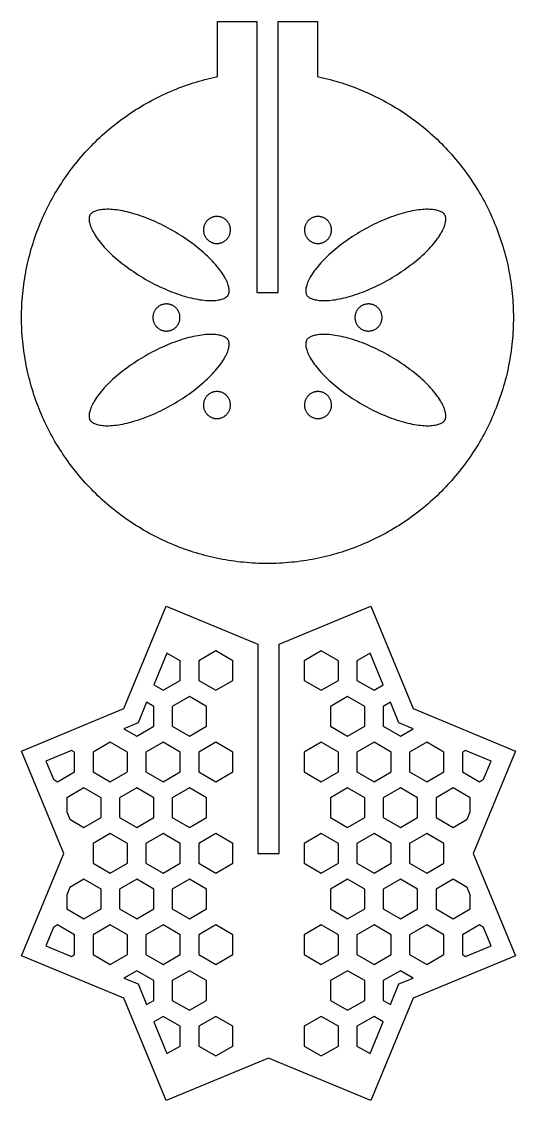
# Model space of a CAD drawing. Header units: millimetres. Extents: x 0 to 438, y -157 to 0.
# Drawn here: x 0 to 69.3, y -151.3 to 0 of the extents above; entities that cross this region are included whole.
import ezdxf

# ---------------------------------------------------------------- set-up
doc = ezdxf.new("R2010")
doc.units = ezdxf.units.MM
doc.layers.add('CUT', color=1, linetype='Continuous')

msp = doc.modelspace()

# ---------------------------------------------------------------- linework, layer by layer
at = {"layer": 'CUT'}
for points in [[(68.98, -42.77), (68.96, -43.19), (68.94, -43.62), (68.91, -44.04), (68.87, -44.46), (68.83, -44.88), (68.79, -45.3), (68.74, -45.72), (68.69, -46.14), (68.63, -46.56), (68.56, -46.98), (68.49, -47.4), (68.42, -47.81), (68.34, -48.23), (68.25, -48.65), (68.16, -49.06), (68.07, -49.47), (67.97, -49.88), (67.86, -50.29), (67.75, -50.7), (67.63, -51.11), (67.51, -51.51), (67.39, -51.92), (67.26, -52.32), (67.12, -52.72), (66.98, -53.12), (66.84, -53.52), (66.69, -53.92), (66.53, -54.31), (66.37, -54.7), (66.21, -55.09), (66.04, -55.48), (65.87, -55.87), (65.69, -56.25), (65.5, -56.63), (65.32, -57.01), (65.12, -57.39), (64.93, -57.76), (64.72, -58.14), (64.52, -58.5), (64.31, -58.87), (64.09, -59.24), (63.87, -59.6), (63.65, -59.96), (63.42, -60.31), (63.19, -60.67), (62.95, -61.02), (62.71, -61.37), (62.46, -61.71), (62.21, -62.05), (61.96, -62.39), (61.7, -62.73), (61.44, -63.06), (61.17, -63.39), (60.9, -63.71), (60.62, -64.03), (60.35, -64.35), (60.06, -64.67), (59.78, -64.98), (59.49, -65.29), (59.19, -65.59), (58.9, -65.9), (58.59, -66.19), (58.29, -66.49), (57.98, -66.78), (57.67, -67.06), (57.35, -67.35), (57.03, -67.62), (56.71, -67.9), (56.39, -68.17), (56.06, -68.44), (55.73, -68.7), (55.39, -68.96), (55.05, -69.21), (54.71, -69.46), (54.37, -69.71), (54.02, -69.95), (53.67, -70.19), (53.31, -70.42), (52.96, -70.65), (52.6, -70.87), (52.24, -71.09), (51.87, -71.31), (51.5, -71.52), (51.14, -71.72), (50.76, -71.93), (50.39, -72.12), (50.01, -72.32), (49.63, -72.5), (49.25, -72.69), (48.87, -72.87), (48.48, -73.04), (48.09, -73.21), (47.7, -73.37), (47.31, -73.53), (46.92, -73.69), (46.52, -73.84), (46.12, -73.98), (45.72, -74.12), (45.32, -74.26), (44.92, -74.39), (44.51, -74.51), (44.11, -74.63), (43.7, -74.75), (43.29, -74.86), (42.88, -74.97), (42.47, -75.07), (42.06, -75.16), (41.65, -75.25), (41.23, -75.34), (40.81, -75.42), (40.4, -75.49), (39.98, -75.56), (39.56, -75.63), (39.14, -75.69), (38.72, -75.74), (38.3, -75.79), (37.88, -75.83), (37.46, -75.87), (37.04, -75.91), (36.62, -75.94), (36.19, -75.96), (35.77, -75.98), (35.35, -75.99), (34.92, -76), (34.5, -76), (34.08, -76), (33.65, -75.99), (33.23, -75.98), (32.81, -75.96), (32.38, -75.94), (31.96, -75.91), (31.54, -75.87), (31.12, -75.83), (30.7, -75.79), (30.28, -75.74), (29.86, -75.69), (29.44, -75.63), (29.02, -75.56), (28.6, -75.49), (28.19, -75.42), (27.77, -75.34), (27.35, -75.25), (26.94, -75.16), (26.53, -75.07), (26.12, -74.97), (25.71, -74.86), (25.3, -74.75), (24.89, -74.63), (24.49, -74.51), (24.08, -74.39), (23.68, -74.26), (23.28, -74.12), (22.88, -73.98), (22.48, -73.84), (22.08, -73.69), (21.69, -73.53), (21.3, -73.37), (20.91, -73.21), (20.52, -73.04), (20.13, -72.87), (19.75, -72.69), (19.37, -72.5), (18.99, -72.32), (18.61, -72.12), (18.24, -71.93), (17.86, -71.72), (17.5, -71.52), (17.13, -71.31), (16.76, -71.09), (16.4, -70.87), (16.04, -70.65), (15.69, -70.42), (15.33, -70.19), (14.98, -69.95), (14.63, -69.71), (14.29, -69.46), (13.95, -69.21), (13.61, -68.96), (13.27, -68.7), (12.94, -68.44), (12.61, -68.17), (12.29, -67.9), (11.97, -67.62), (11.65, -67.35), (11.33, -67.06), (11.02, -66.78), (10.71, -66.49), (10.41, -66.19), (10.1, -65.9), (9.81, -65.59), (9.51, -65.29), (9.22, -64.98), (8.94, -64.67), (8.65, -64.35), (8.38, -64.03), (8.1, -63.71), (7.83, -63.39), (7.56, -63.06), (7.3, -62.73), (7.04, -62.39), (6.79, -62.05), (6.54, -61.71), (6.29, -61.37), (6.05, -61.02), (5.81, -60.67), (5.58, -60.31), (5.35, -59.96), (5.13, -59.6), (4.91, -59.24), (4.69, -58.87), (4.48, -58.5), (4.28, -58.14), (4.07, -57.76), (3.88, -57.39), (3.68, -57.01), (3.5, -56.63), (3.31, -56.25), (3.13, -55.87), (2.96, -55.48), (2.79, -55.09), (2.63, -54.7), (2.47, -54.31), (2.31, -53.92), (2.16, -53.52), (2.02, -53.12), (1.88, -52.72), (1.74, -52.32), (1.61, -51.92), (1.49, -51.51), (1.37, -51.11), (1.25, -50.7), (1.14, -50.29), (1.03, -49.88), (0.93, -49.47), (0.84, -49.06), (0.75, -48.65), (0.66, -48.23), (0.58, -47.81), (0.51, -47.4), (0.44, -46.98), (0.37, -46.56), (0.31, -46.14), (0.26, -45.72), (0.21, -45.3), (0.17, -44.88), (0.13, -44.46), (0.09, -44.04), (0.06, -43.62), (0.04, -43.19), (0.02, -42.77), (0.01, -42.35), (0, -41.92), (0, -41.5), (0, -41.08), (0.01, -40.65), (0.02, -40.23), (0.04, -39.81), (0.06, -39.38), (0.09, -38.96), (0.13, -38.54), (0.17, -38.12), (0.21, -37.7), (0.26, -37.28), (0.31, -36.86), (0.37, -36.44), (0.44, -36.02), (0.51, -35.6), (0.58, -35.19), (0.66, -34.77), (0.75, -34.35), (0.84, -33.94), (0.93, -33.53), (1.03, -33.12), (1.14, -32.71), (1.25, -32.3), (1.37, -31.89), (1.49, -31.49), (1.61, -31.08), (1.74, -30.68), (1.88, -30.28), (2.02, -29.88), (2.16, -29.48), (2.31, -29.08), (2.47, -28.69), (2.63, -28.3), (2.79, -27.91), (2.96, -27.52), (3.13, -27.13), (3.31, -26.75), (3.5, -26.37), (3.68, -25.99), (3.88, -25.61), (4.07, -25.24), (4.28, -24.86), (4.48, -24.5), (4.69, -24.13), (4.91, -23.76), (5.13, -23.4), (5.35, -23.04), (5.58, -22.69), (5.81, -22.33), (6.05, -21.98), (6.29, -21.63), (6.54, -21.29), (6.79, -20.95), (7.04, -20.61), (7.3, -20.27), (7.56, -19.94), (7.83, -19.61), (8.1, -19.29), (8.38, -18.97), (8.65, -18.65), (8.94, -18.33), (9.22, -18.02), (9.51, -17.71), (9.81, -17.41), (10.1, -17.1), (10.41, -16.81), (10.71, -16.51), (11.02, -16.22), (11.33, -15.94), (11.65, -15.65), (11.97, -15.38), (12.29, -15.1), (12.61, -14.83), (12.94, -14.56), (13.27, -14.3), (13.61, -14.04), (13.95, -13.79), (14.29, -13.54), (14.63, -13.29), (14.98, -13.05), (15.33, -12.81), (15.69, -12.58), (16.04, -12.35), (16.4, -12.13), (16.76, -11.91), (17.13, -11.69), (17.5, -11.48), (17.86, -11.28), (18.24, -11.07), (18.61, -10.88), (18.99, -10.68), (19.37, -10.5), (19.75, -10.31), (20.13, -10.13), (20.52, -9.96), (20.91, -9.79), (21.3, -9.63), (21.69, -9.47), (22.08, -9.31), (22.48, -9.16), (22.88, -9.02), (23.28, -8.88), (23.68, -8.74), (24.08, -8.61), (24.49, -8.49), (24.89, -8.37), (25.3, -8.25), (25.71, -8.14), (26.12, -8.03), (26.53, -7.93), (26.94, -7.84), (27.35, -7.75), (27.5, -7.72), (27.5, 0), (33, 0), (33, -38), (36, -38), (36, 0), (41.5, 0), (41.5, -7.72), (41.65, -7.75), (42.06, -7.84), (42.47, -7.93), (42.88, -8.03), (43.29, -8.14), (43.7, -8.25), (44.11, -8.37), (44.51, -8.49), (44.92, -8.61), (45.32, -8.74), (45.72, -8.88), (46.12, -9.02), (46.52, -9.16), (46.92, -9.31), (47.31, -9.47), (47.7, -9.63), (48.09, -9.79), (48.48, -9.96), (48.87, -10.13), (49.25, -10.31), (49.63, -10.5), (50.01, -10.68), (50.39, -10.88), (50.76, -11.07), (51.14, -11.28), (51.5, -11.48), (51.87, -11.69), (52.24, -11.91), (52.6, -12.13), (52.96, -12.35), (53.31, -12.58), (53.67, -12.81), (54.02, -13.05), (54.37, -13.29), (54.71, -13.54), (55.05, -13.79), (55.39, -14.04), (55.73, -14.3), (56.06, -14.56), (56.39, -14.83), (56.71, -15.1), (57.03, -15.38), (57.35, -15.65), (57.67, -15.94), (57.98, -16.22), (58.29, -16.51), (58.59, -16.81), (58.9, -17.1), (59.19, -17.41), (59.49, -17.71), (59.78, -18.02), (60.06, -18.33), (60.35, -18.65), (60.62, -18.97), (60.9, -19.29), (61.17, -19.61), (61.44, -19.94), (61.7, -20.27), (61.96, -20.61), (62.21, -20.95), (62.46, -21.29), (62.71, -21.63), (62.95, -21.98), (63.19, -22.33), (63.42, -22.69), (63.65, -23.04), (63.87, -23.4), (64.09, -23.76), (64.31, -24.13), (64.52, -24.5), (64.72, -24.86), (64.93, -25.24), (65.12, -25.61), (65.32, -25.99), (65.5, -26.37), (65.69, -26.75), (65.87, -27.13), (66.04, -27.52), (66.21, -27.91), (66.37, -28.3), (66.53, -28.69), (66.69, -29.08), (66.84, -29.48), (66.98, -29.88), (67.12, -30.28), (67.26, -30.68), (67.39, -31.08), (67.51, -31.49), (67.63, -31.89), (67.75, -32.3), (67.86, -32.71), (67.97, -33.12), (68.07, -33.53), (68.16, -33.94), (68.25, -34.35), (68.34, -34.77), (68.42, -35.19), (68.49, -35.6), (68.56, -36.02), (68.63, -36.44), (68.69, -36.86), (68.74, -37.28), (68.79, -37.7), (68.83, -38.12), (68.87, -38.54), (68.91, -38.96), (68.94, -39.38), (68.96, -39.81), (68.98, -40.23), (68.99, -40.65), (69, -41.08), (69, -41.5), (69, -41.92), (68.99, -42.35), (68.98, -42.77)], [(22.25, -29.95), (21.92, -29.75), (21.59, -29.55), (21.25, -29.35), (20.91, -29.15), (20.57, -28.97), (20.22, -28.78), (19.88, -28.6), (19.53, -28.43), (19.18, -28.26), (18.84, -28.1), (18.49, -27.95), (18.14, -27.8), (17.8, -27.66), (17.45, -27.52), (17.11, -27.39), (16.77, -27.27), (16.43, -27.16), (16.1, -27.05), (15.77, -26.95), (15.45, -26.85), (15.12, -26.77), (14.81, -26.69), (14.5, -26.62), (14.19, -26.55), (13.89, -26.5), (13.6, -26.45), (13.32, -26.41), (13.04, -26.38), (12.77, -26.35), (12.51, -26.34), (12.26, -26.32), (12.02, -26.32), (11.79, -26.33), (11.57, -26.34), (11.36, -26.35), (11.16, -26.38), (10.97, -26.41), (10.8, -26.44), (10.63, -26.48), (10.49, -26.53), (10.35, -26.57), (10.22, -26.63), (10.11, -26.68), (10.01, -26.73), (9.93, -26.79), (9.85, -26.84), (9.79, -26.9), (9.73, -26.96), (9.68, -27.01), (9.64, -27.07), (9.6, -27.13), (9.57, -27.19), (9.54, -27.25), (9.52, -27.32), (9.5, -27.4), (9.48, -27.48), (9.47, -27.58), (9.47, -27.68), (9.47, -27.79), (9.48, -27.91), (9.5, -28.05), (9.53, -28.19), (9.56, -28.34), (9.61, -28.5), (9.67, -28.67), (9.73, -28.85), (9.81, -29.03), (9.9, -29.22), (10, -29.42), (10.12, -29.62), (10.24, -29.83), (10.37, -30.04), (10.52, -30.26), (10.67, -30.48), (10.84, -30.7), (11.02, -30.93), (11.21, -31.16), (11.4, -31.39), (11.61, -31.62), (11.83, -31.85), (12.05, -32.09), (12.29, -32.32), (12.53, -32.56), (12.78, -32.79), (13.04, -33.03), (13.31, -33.26), (13.59, -33.49), (13.87, -33.73), (14.16, -33.96), (14.46, -34.18), (14.76, -34.41), (15.07, -34.63), (15.38, -34.85), (15.7, -35.07), (16.02, -35.29), (16.35, -35.5), (16.68, -35.7), (17.01, -35.9), (17.35, -36.1), (17.69, -36.3), (18.03, -36.48), (18.38, -36.67), (18.72, -36.85), (19.07, -37.02), (19.42, -37.19), (19.77, -37.35), (20.11, -37.5), (20.46, -37.65), (20.81, -37.79), (21.15, -37.93), (21.49, -38.06), (21.83, -38.18), (22.17, -38.29), (22.5, -38.4), (22.83, -38.5), (23.16, -38.6), (23.48, -38.68), (23.79, -38.76), (24.11, -38.83), (24.41, -38.9), (24.71, -38.95), (25, -39), (25.28, -39.04), (25.56, -39.07), (25.83, -39.1), (26.09, -39.11), (26.34, -39.13), (26.58, -39.13), (26.81, -39.12), (27.04, -39.11), (27.25, -39.1), (27.44, -39.07), (27.63, -39.04), (27.81, -39.01), (27.97, -38.97), (28.12, -38.92), (28.25, -38.88), (28.38, -38.82), (28.49, -38.77), (28.59, -38.72), (28.68, -38.66), (28.75, -38.61), (28.82, -38.55), (28.87, -38.49), (28.92, -38.44), (28.96, -38.38), (29, -38.32), (29.03, -38.26), (29.06, -38.2), (29.08, -38.13), (29.1, -38.05), (29.12, -37.97), (29.13, -37.87), (29.13, -37.77), (29.13, -37.66), (29.12, -37.54), (29.1, -37.4), (29.08, -37.26), (29.04, -37.11), (28.99, -36.95), (28.94, -36.78), (28.87, -36.6), (28.79, -36.42), (28.7, -36.23), (28.6, -36.03), (28.49, -35.83), (28.36, -35.62), (28.23, -35.41), (28.08, -35.19), (27.93, -34.97), (27.76, -34.75), (27.58, -34.52), (27.4, -34.29), (27.2, -34.06), (26.99, -33.83), (26.78, -33.6), (26.55, -33.36), (26.31, -33.13), (26.07, -32.89), (25.82, -32.66), (25.56, -32.42), (25.29, -32.19), (25.01, -31.96), (24.73, -31.72), (24.44, -31.49), (24.15, -31.27), (23.84, -31.04), (23.54, -30.82), (23.22, -30.6), (22.9, -30.38), (22.58, -30.16), (22.25, -29.95)], [(50.62, -36.67), (50.97, -36.48), (51.31, -36.3), (51.65, -36.1), (51.99, -35.9), (52.32, -35.7), (52.65, -35.5), (52.98, -35.29), (53.3, -35.07), (53.62, -34.85), (53.93, -34.63), (54.24, -34.41), (54.54, -34.18), (54.84, -33.96), (55.13, -33.73), (55.41, -33.49), (55.69, -33.26), (55.96, -33.03), (56.22, -32.79), (56.47, -32.56), (56.71, -32.32), (56.95, -32.09), (57.17, -31.85), (57.39, -31.62), (57.6, -31.39), (57.79, -31.16), (57.98, -30.93), (58.16, -30.7), (58.33, -30.48), (58.48, -30.26), (58.63, -30.04), (58.76, -29.83), (58.88, -29.62), (59, -29.42), (59.1, -29.22), (59.19, -29.03), (59.27, -28.85), (59.33, -28.67), (59.39, -28.5), (59.44, -28.34), (59.47, -28.19), (59.5, -28.05), (59.52, -27.91), (59.53, -27.79), (59.53, -27.68), (59.53, -27.58), (59.52, -27.48), (59.5, -27.4), (59.48, -27.32), (59.46, -27.25), (59.43, -27.19), (59.4, -27.13), (59.36, -27.07), (59.32, -27.01), (59.27, -26.96), (59.21, -26.9), (59.15, -26.84), (59.07, -26.79), (58.99, -26.73), (58.89, -26.68), (58.78, -26.63), (58.65, -26.57), (58.51, -26.53), (58.37, -26.48), (58.2, -26.44), (58.03, -26.41), (57.84, -26.38), (57.64, -26.35), (57.43, -26.34), (57.21, -26.33), (56.98, -26.32), (56.74, -26.32), (56.49, -26.34), (56.23, -26.35), (55.96, -26.38), (55.68, -26.41), (55.4, -26.45), (55.11, -26.5), (54.81, -26.55), (54.5, -26.62), (54.19, -26.69), (53.88, -26.77), (53.55, -26.85), (53.23, -26.95), (52.9, -27.05), (52.57, -27.16), (52.23, -27.27), (51.89, -27.39), (51.55, -27.52), (51.2, -27.66), (50.86, -27.8), (50.51, -27.95), (50.16, -28.1), (49.82, -28.26), (49.47, -28.43), (49.12, -28.6), (48.78, -28.78), (48.43, -28.97), (48.09, -29.15), (47.75, -29.35), (47.41, -29.55), (47.08, -29.75), (46.75, -29.95), (46.42, -30.16), (46.1, -30.38), (45.78, -30.6), (45.46, -30.82), (45.16, -31.04), (44.85, -31.27), (44.56, -31.49), (44.27, -31.72), (43.99, -31.96), (43.71, -32.19), (43.44, -32.42), (43.18, -32.66), (42.93, -32.89), (42.69, -33.13), (42.45, -33.36), (42.22, -33.6), (42.01, -33.83), (41.8, -34.06), (41.6, -34.29), (41.42, -34.52), (41.24, -34.75), (41.07, -34.97), (40.92, -35.19), (40.77, -35.41), (40.64, -35.62), (40.51, -35.83), (40.4, -36.03), (40.3, -36.23), (40.21, -36.42), (40.13, -36.6), (40.06, -36.78), (40.01, -36.95), (39.96, -37.11), (39.92, -37.26), (39.9, -37.4), (39.88, -37.54), (39.87, -37.66), (39.87, -37.77), (39.87, -37.87), (39.88, -37.97), (39.9, -38.05), (39.92, -38.13), (39.94, -38.2), (39.97, -38.26), (40, -38.32), (40.04, -38.38), (40.08, -38.44), (40.13, -38.49), (40.18, -38.55), (40.25, -38.61), (40.32, -38.66), (40.41, -38.72), (40.51, -38.77), (40.62, -38.82), (40.75, -38.88), (40.88, -38.92), (41.03, -38.97), (41.19, -39.01), (41.37, -39.04), (41.56, -39.07), (41.75, -39.1), (41.96, -39.11), (42.19, -39.12), (42.42, -39.13), (42.66, -39.13), (42.91, -39.11), (43.17, -39.1), (43.44, -39.07), (43.72, -39.04), (44, -39), (44.29, -38.95), (44.59, -38.9), (44.89, -38.83), (45.21, -38.76), (45.52, -38.68), (45.84, -38.6), (46.17, -38.5), (46.5, -38.4), (46.83, -38.29), (47.17, -38.18), (47.51, -38.06), (47.85, -37.93), (48.19, -37.79), (48.54, -37.65), (48.89, -37.5), (49.23, -37.35), (49.58, -37.19), (49.93, -37.02), (50.28, -36.85), (50.62, -36.67)], [(29.28, -29.59), (29.29, -29.5), (29.3, -29.41), (29.31, -29.32), (29.31, -29.22), (29.31, -29.13), (29.3, -29.04), (29.29, -28.95), (29.28, -28.85), (29.26, -28.76), (29.23, -28.67), (29.2, -28.58), (29.17, -28.5), (29.13, -28.41), (29.09, -28.33), (29.04, -28.25), (28.99, -28.17), (28.94, -28.09), (28.88, -28.02), (28.82, -27.95), (28.76, -27.88), (28.69, -27.82), (28.62, -27.76), (28.54, -27.7), (28.47, -27.64), (28.39, -27.59), (28.31, -27.55), (28.22, -27.51), (28.14, -27.47), (28.05, -27.44), (27.96, -27.41), (27.87, -27.38), (27.78, -27.36), (27.69, -27.35), (27.6, -27.33), (27.51, -27.33), (27.41, -27.32), (27.32, -27.33), (27.23, -27.33), (27.13, -27.35), (27.04, -27.36), (26.95, -27.38), (26.86, -27.41), (26.77, -27.44), (26.69, -27.47), (26.6, -27.51), (26.52, -27.55), (26.44, -27.59), (26.36, -27.64), (26.28, -27.7), (26.21, -27.76), (26.14, -27.82), (26.07, -27.88), (26, -27.95), (25.94, -28.02), (25.89, -28.09), (25.83, -28.17), (25.78, -28.25), (25.74, -28.33), (25.7, -28.41), (25.66, -28.5), (25.62, -28.58), (25.59, -28.67), (25.57, -28.76), (25.55, -28.85), (25.53, -28.95), (25.52, -29.04), (25.52, -29.13), (25.51, -29.22), (25.52, -29.32), (25.52, -29.41), (25.53, -29.5), (25.55, -29.59), (25.57, -29.69), (25.59, -29.78), (25.62, -29.86), (25.66, -29.95), (25.7, -30.04), (25.74, -30.12), (25.78, -30.2), (25.83, -30.28), (25.89, -30.36), (25.94, -30.43), (26, -30.5), (26.07, -30.57), (26.14, -30.63), (26.21, -30.69), (26.28, -30.75), (26.36, -30.8), (26.44, -30.85), (26.52, -30.9), (26.6, -30.94), (26.69, -30.98), (26.77, -31.01), (26.86, -31.04), (26.95, -31.07), (27.04, -31.09), (27.13, -31.1), (27.23, -31.11), (27.32, -31.12), (27.41, -31.12), (27.51, -31.12), (27.6, -31.11), (27.69, -31.1), (27.78, -31.09), (27.87, -31.07), (27.96, -31.04), (28.05, -31.01), (28.14, -30.98), (28.22, -30.94), (28.31, -30.9), (28.39, -30.85), (28.47, -30.8), (28.54, -30.75), (28.62, -30.69), (28.69, -30.63), (28.76, -30.57), (28.82, -30.5), (28.88, -30.43), (28.94, -30.36), (28.99, -30.28), (29.04, -30.2), (29.09, -30.12), (29.13, -30.04), (29.17, -29.95), (29.2, -29.86), (29.23, -29.78), (29.26, -29.69), (29.28, -29.59)], [(43.45, -29.59), (43.47, -29.5), (43.48, -29.41), (43.48, -29.32), (43.49, -29.22), (43.48, -29.13), (43.48, -29.04), (43.47, -28.95), (43.45, -28.85), (43.43, -28.76), (43.41, -28.67), (43.38, -28.58), (43.34, -28.5), (43.3, -28.41), (43.26, -28.33), (43.22, -28.25), (43.17, -28.17), (43.11, -28.09), (43.06, -28.02), (43, -27.95), (42.93, -27.88), (42.86, -27.82), (42.79, -27.76), (42.72, -27.7), (42.64, -27.64), (42.56, -27.59), (42.48, -27.55), (42.4, -27.51), (42.31, -27.47), (42.23, -27.44), (42.14, -27.41), (42.05, -27.38), (41.96, -27.36), (41.87, -27.35), (41.77, -27.33), (41.68, -27.33), (41.59, -27.32), (41.49, -27.33), (41.4, -27.33), (41.31, -27.35), (41.22, -27.36), (41.13, -27.38), (41.04, -27.41), (40.95, -27.44), (40.86, -27.47), (40.78, -27.51), (40.69, -27.55), (40.61, -27.59), (40.53, -27.64), (40.46, -27.7), (40.38, -27.76), (40.31, -27.82), (40.24, -27.88), (40.18, -27.95), (40.12, -28.02), (40.06, -28.09), (40.01, -28.17), (39.96, -28.25), (39.91, -28.33), (39.87, -28.41), (39.83, -28.5), (39.8, -28.58), (39.77, -28.67), (39.74, -28.76), (39.72, -28.85), (39.71, -28.95), (39.7, -29.04), (39.69, -29.13), (39.69, -29.22), (39.69, -29.32), (39.7, -29.41), (39.71, -29.5), (39.72, -29.59), (39.74, -29.69), (39.77, -29.78), (39.8, -29.86), (39.83, -29.95), (39.87, -30.04), (39.91, -30.12), (39.96, -30.2), (40.01, -30.28), (40.06, -30.36), (40.12, -30.43), (40.18, -30.5), (40.24, -30.57), (40.31, -30.63), (40.38, -30.69), (40.46, -30.75), (40.53, -30.8), (40.61, -30.85), (40.69, -30.9), (40.78, -30.94), (40.86, -30.98), (40.95, -31.01), (41.04, -31.04), (41.13, -31.07), (41.22, -31.09), (41.31, -31.1), (41.4, -31.11), (41.49, -31.12), (41.59, -31.12), (41.68, -31.12), (41.77, -31.11), (41.87, -31.1), (41.96, -31.09), (42.05, -31.07), (42.14, -31.04), (42.23, -31.01), (42.31, -30.98), (42.4, -30.94), (42.48, -30.9), (42.56, -30.85), (42.64, -30.8), (42.72, -30.75), (42.79, -30.69), (42.86, -30.63), (42.93, -30.57), (43, -30.5), (43.06, -30.43), (43.11, -30.36), (43.17, -30.28), (43.22, -30.2), (43.26, -30.12), (43.3, -30.04), (43.34, -29.95), (43.38, -29.86), (43.41, -29.78), (43.43, -29.69), (43.45, -29.59)], [(22.2, -41.78), (22.22, -41.69), (22.22, -41.59), (22.22, -41.5), (22.22, -41.41), (22.22, -41.31), (22.2, -41.22), (22.19, -41.13), (22.17, -41.04), (22.14, -40.95), (22.11, -40.86), (22.08, -40.77), (22.04, -40.69), (22, -40.6), (21.95, -40.52), (21.9, -40.44), (21.85, -40.37), (21.79, -40.29), (21.73, -40.22), (21.67, -40.16), (21.6, -40.09), (21.53, -40.03), (21.46, -39.97), (21.38, -39.92), (21.3, -39.87), (21.22, -39.82), (21.14, -39.78), (21.05, -39.74), (20.96, -39.71), (20.88, -39.68), (20.79, -39.66), (20.7, -39.64), (20.6, -39.62), (20.51, -39.61), (20.42, -39.6), (20.33, -39.6), (20.23, -39.6), (20.14, -39.61), (20.05, -39.62), (19.95, -39.64), (19.86, -39.66), (19.77, -39.68), (19.69, -39.71), (19.6, -39.74), (19.51, -39.78), (19.43, -39.82), (19.35, -39.87), (19.27, -39.92), (19.19, -39.97), (19.12, -40.03), (19.05, -40.09), (18.98, -40.16), (18.92, -40.22), (18.86, -40.29), (18.8, -40.37), (18.75, -40.44), (18.7, -40.52), (18.65, -40.6), (18.61, -40.69), (18.57, -40.77), (18.54, -40.86), (18.51, -40.95), (18.48, -41.04), (18.46, -41.13), (18.45, -41.22), (18.43, -41.31), (18.43, -41.41), (18.43, -41.5), (18.43, -41.59), (18.43, -41.69), (18.45, -41.78), (18.46, -41.87), (18.48, -41.96), (18.51, -42.05), (18.54, -42.14), (18.57, -42.23), (18.61, -42.31), (18.65, -42.4), (18.7, -42.48), (18.75, -42.56), (18.8, -42.63), (18.86, -42.71), (18.92, -42.78), (18.98, -42.84), (19.05, -42.91), (19.12, -42.97), (19.19, -43.03), (19.27, -43.08), (19.35, -43.13), (19.43, -43.18), (19.51, -43.22), (19.6, -43.26), (19.69, -43.29), (19.77, -43.32), (19.86, -43.34), (19.95, -43.36), (20.05, -43.38), (20.14, -43.39), (20.23, -43.4), (20.33, -43.4), (20.42, -43.4), (20.51, -43.39), (20.6, -43.38), (20.7, -43.36), (20.79, -43.34), (20.88, -43.32), (20.96, -43.29), (21.05, -43.26), (21.14, -43.22), (21.22, -43.18), (21.3, -43.13), (21.38, -43.08), (21.46, -43.03), (21.53, -42.97), (21.6, -42.91), (21.67, -42.84), (21.73, -42.78), (21.79, -42.71), (21.85, -42.63), (21.9, -42.56), (21.95, -42.48), (22, -42.4), (22.04, -42.31), (22.08, -42.23), (22.11, -42.14), (22.14, -42.05), (22.17, -41.96), (22.19, -41.87), (22.2, -41.78)], [(50.54, -41.87), (50.55, -41.78), (50.57, -41.69), (50.57, -41.59), (50.57, -41.5), (50.57, -41.41), (50.57, -41.31), (50.55, -41.22), (50.54, -41.13), (50.52, -41.04), (50.49, -40.95), (50.46, -40.86), (50.43, -40.77), (50.39, -40.69), (50.35, -40.6), (50.3, -40.52), (50.25, -40.44), (50.2, -40.37), (50.14, -40.29), (50.08, -40.22), (50.02, -40.16), (49.95, -40.09), (49.88, -40.03), (49.81, -39.97), (49.73, -39.92), (49.65, -39.87), (49.57, -39.82), (49.49, -39.78), (49.4, -39.74), (49.31, -39.71), (49.23, -39.68), (49.14, -39.66), (49.05, -39.64), (48.95, -39.62), (48.86, -39.61), (48.77, -39.6), (48.67, -39.6), (48.58, -39.6), (48.49, -39.61), (48.4, -39.62), (48.3, -39.64), (48.21, -39.66), (48.12, -39.68), (48.04, -39.71), (47.95, -39.74), (47.86, -39.78), (47.78, -39.82), (47.7, -39.87), (47.62, -39.92), (47.54, -39.97), (47.47, -40.03), (47.4, -40.09), (47.33, -40.16), (47.27, -40.22), (47.21, -40.29), (47.15, -40.37), (47.1, -40.44), (47.05, -40.52), (47, -40.6), (46.96, -40.69), (46.92, -40.77), (46.89, -40.86), (46.86, -40.95), (46.83, -41.04), (46.81, -41.13), (46.8, -41.22), (46.78, -41.31), (46.78, -41.41), (46.78, -41.5), (46.78, -41.59), (46.78, -41.69), (46.8, -41.78), (46.81, -41.87), (46.83, -41.96), (46.86, -42.05), (46.89, -42.14), (46.92, -42.23), (46.96, -42.31), (47, -42.4), (47.05, -42.48), (47.1, -42.56), (47.15, -42.63), (47.21, -42.71), (47.27, -42.78), (47.33, -42.84), (47.4, -42.91), (47.47, -42.97), (47.54, -43.03), (47.62, -43.08), (47.7, -43.13), (47.78, -43.18), (47.86, -43.22), (47.95, -43.26), (48.04, -43.29), (48.12, -43.32), (48.21, -43.34), (48.3, -43.36), (48.4, -43.38), (48.49, -43.39), (48.58, -43.4), (48.67, -43.4), (48.77, -43.4), (48.86, -43.39), (48.95, -43.38), (49.05, -43.36), (49.14, -43.34), (49.23, -43.32), (49.31, -43.29), (49.4, -43.26), (49.49, -43.22), (49.57, -43.18), (49.65, -43.13), (49.73, -43.08), (49.81, -43.03), (49.88, -42.97), (49.95, -42.91), (50.02, -42.84), (50.08, -42.78), (50.14, -42.71), (50.2, -42.63), (50.25, -42.56), (50.3, -42.48), (50.35, -42.4), (50.39, -42.31), (50.43, -42.23), (50.46, -42.14), (50.49, -42.05), (50.52, -41.96), (50.54, -41.87)], [(18.72, -46.15), (18.38, -46.33), (18.03, -46.52), (17.69, -46.7), (17.35, -46.9), (17.01, -47.1), (16.68, -47.3), (16.35, -47.5), (16.02, -47.71), (15.7, -47.93), (15.38, -48.15), (15.07, -48.37), (14.76, -48.59), (14.46, -48.82), (14.16, -49.04), (13.87, -49.27), (13.59, -49.51), (13.31, -49.74), (13.04, -49.97), (12.78, -50.21), (12.53, -50.44), (12.29, -50.68), (12.05, -50.91), (11.83, -51.15), (11.61, -51.38), (11.4, -51.61), (11.21, -51.84), (11.02, -52.07), (10.84, -52.3), (10.67, -52.52), (10.52, -52.74), (10.37, -52.96), (10.24, -53.17), (10.12, -53.38), (10, -53.58), (9.9, -53.78), (9.81, -53.97), (9.73, -54.15), (9.67, -54.33), (9.61, -54.5), (9.56, -54.66), (9.53, -54.81), (9.5, -54.95), (9.48, -55.09), (9.47, -55.21), (9.47, -55.32), (9.47, -55.42), (9.48, -55.52), (9.5, -55.6), (9.52, -55.68), (9.54, -55.75), (9.57, -55.81), (9.6, -55.87), (9.64, -55.93), (9.68, -55.99), (9.73, -56.04), (9.79, -56.1), (9.85, -56.16), (9.93, -56.21), (10.01, -56.27), (10.11, -56.32), (10.22, -56.37), (10.35, -56.43), (10.49, -56.47), (10.63, -56.52), (10.8, -56.56), (10.97, -56.59), (11.16, -56.62), (11.36, -56.65), (11.57, -56.66), (11.79, -56.67), (12.02, -56.68), (12.26, -56.68), (12.51, -56.66), (12.77, -56.65), (13.04, -56.62), (13.32, -56.59), (13.6, -56.55), (13.89, -56.5), (14.19, -56.45), (14.5, -56.38), (14.81, -56.31), (15.12, -56.23), (15.45, -56.15), (15.77, -56.05), (16.1, -55.95), (16.43, -55.84), (16.77, -55.73), (17.11, -55.61), (17.45, -55.48), (17.8, -55.34), (18.14, -55.2), (18.49, -55.05), (18.84, -54.9), (19.18, -54.74), (19.53, -54.57), (19.88, -54.4), (20.22, -54.22), (20.57, -54.03), (20.91, -53.85), (21.25, -53.65), (21.59, -53.45), (21.92, -53.25), (22.25, -53.05), (22.58, -52.84), (22.9, -52.62), (23.22, -52.4), (23.54, -52.18), (23.84, -51.96), (24.15, -51.73), (24.44, -51.51), (24.73, -51.28), (25.01, -51.04), (25.29, -50.81), (25.56, -50.58), (25.82, -50.34), (26.07, -50.11), (26.31, -49.87), (26.55, -49.64), (26.78, -49.4), (26.99, -49.17), (27.2, -48.94), (27.4, -48.71), (27.58, -48.48), (27.76, -48.25), (27.93, -48.03), (28.08, -47.81), (28.23, -47.59), (28.36, -47.38), (28.49, -47.17), (28.6, -46.97), (28.7, -46.77), (28.79, -46.58), (28.87, -46.4), (28.94, -46.22), (28.99, -46.05), (29.04, -45.89), (29.08, -45.74), (29.1, -45.6), (29.12, -45.46), (29.13, -45.34), (29.13, -45.23), (29.13, -45.13), (29.12, -45.03), (29.1, -44.95), (29.08, -44.87), (29.06, -44.8), (29.03, -44.74), (29, -44.68), (28.96, -44.62), (28.92, -44.56), (28.87, -44.51), (28.82, -44.45), (28.75, -44.39), (28.68, -44.34), (28.59, -44.28), (28.49, -44.23), (28.38, -44.18), (28.25, -44.12), (28.12, -44.08), (27.97, -44.03), (27.81, -43.99), (27.63, -43.96), (27.44, -43.93), (27.25, -43.9), (27.04, -43.89), (26.81, -43.88), (26.58, -43.87), (26.34, -43.87), (26.09, -43.89), (25.83, -43.9), (25.56, -43.93), (25.28, -43.96), (25, -44), (24.71, -44.05), (24.41, -44.1), (24.11, -44.17), (23.79, -44.24), (23.48, -44.32), (23.16, -44.4), (22.83, -44.5), (22.5, -44.6), (22.17, -44.71), (21.83, -44.82), (21.49, -44.94), (21.15, -45.07), (20.81, -45.21), (20.46, -45.35), (20.11, -45.5), (19.77, -45.65), (19.42, -45.81), (19.07, -45.98), (18.72, -46.15)], [(46.75, -53.05), (47.08, -53.25), (47.41, -53.45), (47.75, -53.65), (48.09, -53.85), (48.43, -54.03), (48.78, -54.22), (49.12, -54.4), (49.47, -54.57), (49.82, -54.74), (50.16, -54.9), (50.51, -55.05), (50.86, -55.2), (51.2, -55.34), (51.55, -55.48), (51.89, -55.61), (52.23, -55.73), (52.57, -55.84), (52.9, -55.95), (53.23, -56.05), (53.55, -56.15), (53.88, -56.23), (54.19, -56.31), (54.5, -56.38), (54.81, -56.45), (55.11, -56.5), (55.4, -56.55), (55.68, -56.59), (55.96, -56.62), (56.23, -56.65), (56.49, -56.66), (56.74, -56.68), (56.98, -56.68), (57.21, -56.67), (57.43, -56.66), (57.64, -56.65), (57.84, -56.62), (58.03, -56.59), (58.2, -56.56), (58.37, -56.52), (58.51, -56.47), (58.65, -56.43), (58.78, -56.37), (58.89, -56.32), (58.99, -56.27), (59.07, -56.21), (59.15, -56.16), (59.21, -56.1), (59.27, -56.04), (59.32, -55.99), (59.36, -55.93), (59.4, -55.87), (59.43, -55.81), (59.46, -55.75), (59.48, -55.68), (59.5, -55.6), (59.52, -55.52), (59.53, -55.42), (59.53, -55.32), (59.53, -55.21), (59.52, -55.09), (59.5, -54.95), (59.47, -54.81), (59.44, -54.66), (59.39, -54.5), (59.33, -54.33), (59.27, -54.15), (59.19, -53.97), (59.1, -53.78), (59, -53.58), (58.88, -53.38), (58.76, -53.17), (58.63, -52.96), (58.48, -52.74), (58.33, -52.52), (58.16, -52.3), (57.98, -52.07), (57.79, -51.84), (57.6, -51.61), (57.39, -51.38), (57.17, -51.15), (56.95, -50.91), (56.71, -50.68), (56.47, -50.44), (56.22, -50.21), (55.96, -49.97), (55.69, -49.74), (55.41, -49.51), (55.13, -49.27), (54.84, -49.04), (54.54, -48.82), (54.24, -48.59), (53.93, -48.37), (53.62, -48.15), (53.3, -47.93), (52.98, -47.71), (52.65, -47.5), (52.32, -47.3), (51.99, -47.1), (51.65, -46.9), (51.31, -46.7), (50.97, -46.52), (50.62, -46.33), (50.28, -46.15), (49.93, -45.98), (49.58, -45.81), (49.23, -45.65), (48.89, -45.5), (48.54, -45.35), (48.19, -45.21), (47.85, -45.07), (47.51, -44.94), (47.17, -44.82), (46.83, -44.71), (46.5, -44.6), (46.17, -44.5), (45.84, -44.4), (45.52, -44.32), (45.21, -44.24), (44.89, -44.17), (44.59, -44.1), (44.29, -44.05), (44, -44), (43.72, -43.96), (43.44, -43.93), (43.17, -43.9), (42.91, -43.89), (42.66, -43.87), (42.42, -43.87), (42.19, -43.88), (41.96, -43.89), (41.75, -43.9), (41.56, -43.93), (41.37, -43.96), (41.19, -43.99), (41.03, -44.03), (40.88, -44.08), (40.75, -44.12), (40.62, -44.18), (40.51, -44.23), (40.41, -44.28), (40.32, -44.34), (40.25, -44.39), (40.18, -44.45), (40.13, -44.51), (40.08, -44.56), (40.04, -44.62), (40, -44.68), (39.97, -44.74), (39.94, -44.8), (39.92, -44.87), (39.9, -44.95), (39.88, -45.03), (39.87, -45.13), (39.87, -45.23), (39.87, -45.34), (39.88, -45.46), (39.9, -45.6), (39.92, -45.74), (39.96, -45.89), (40.01, -46.05), (40.06, -46.22), (40.13, -46.4), (40.21, -46.58), (40.3, -46.77), (40.4, -46.97), (40.51, -47.17), (40.64, -47.38), (40.77, -47.59), (40.92, -47.81), (41.07, -48.03), (41.24, -48.25), (41.42, -48.48), (41.6, -48.71), (41.8, -48.94), (42.01, -49.17), (42.22, -49.4), (42.45, -49.64), (42.69, -49.87), (42.93, -50.11), (43.18, -50.34), (43.44, -50.58), (43.71, -50.81), (43.99, -51.04), (44.27, -51.28), (44.56, -51.51), (44.85, -51.73), (45.16, -51.96), (45.46, -52.18), (45.78, -52.4), (46.1, -52.62), (46.42, -52.84), (46.75, -53.05)], [(29.29, -54.05), (29.3, -53.96), (29.31, -53.87), (29.31, -53.78), (29.31, -53.68), (29.3, -53.59), (29.29, -53.5), (29.28, -53.41), (29.26, -53.31), (29.23, -53.22), (29.2, -53.14), (29.17, -53.05), (29.13, -52.96), (29.09, -52.88), (29.04, -52.8), (28.99, -52.72), (28.94, -52.64), (28.88, -52.57), (28.82, -52.5), (28.76, -52.43), (28.69, -52.37), (28.62, -52.31), (28.54, -52.25), (28.47, -52.2), (28.39, -52.15), (28.31, -52.1), (28.22, -52.06), (28.14, -52.02), (28.05, -51.99), (27.96, -51.96), (27.87, -51.93), (27.78, -51.91), (27.69, -51.9), (27.6, -51.89), (27.51, -51.88), (27.41, -51.88), (27.32, -51.88), (27.23, -51.89), (27.13, -51.9), (27.04, -51.91), (26.95, -51.93), (26.86, -51.96), (26.77, -51.99), (26.69, -52.02), (26.6, -52.06), (26.52, -52.1), (26.44, -52.15), (26.36, -52.2), (26.28, -52.25), (26.21, -52.31), (26.14, -52.37), (26.07, -52.43), (26, -52.5), (25.94, -52.57), (25.89, -52.64), (25.83, -52.72), (25.78, -52.8), (25.74, -52.88), (25.7, -52.96), (25.66, -53.05), (25.62, -53.14), (25.59, -53.22), (25.57, -53.31), (25.55, -53.41), (25.53, -53.5), (25.52, -53.59), (25.52, -53.68), (25.51, -53.78), (25.52, -53.87), (25.52, -53.96), (25.53, -54.05), (25.55, -54.15), (25.57, -54.24), (25.59, -54.33), (25.62, -54.42), (25.66, -54.5), (25.7, -54.59), (25.74, -54.67), (25.78, -54.75), (25.83, -54.83), (25.89, -54.91), (25.94, -54.98), (26, -55.05), (26.07, -55.12), (26.14, -55.18), (26.21, -55.24), (26.28, -55.3), (26.36, -55.36), (26.44, -55.41), (26.52, -55.45), (26.6, -55.49), (26.69, -55.53), (26.77, -55.56), (26.86, -55.59), (26.95, -55.62), (27.04, -55.64), (27.13, -55.65), (27.23, -55.67), (27.32, -55.67), (27.41, -55.68), (27.51, -55.67), (27.6, -55.67), (27.69, -55.65), (27.78, -55.64), (27.87, -55.62), (27.96, -55.59), (28.05, -55.56), (28.14, -55.53), (28.22, -55.49), (28.31, -55.45), (28.39, -55.41), (28.47, -55.36), (28.54, -55.3), (28.62, -55.24), (28.69, -55.18), (28.76, -55.12), (28.82, -55.05), (28.88, -54.98), (28.94, -54.91), (28.99, -54.83), (29.04, -54.75), (29.09, -54.67), (29.13, -54.59), (29.17, -54.5), (29.2, -54.42), (29.23, -54.33), (29.26, -54.24), (29.28, -54.15), (29.29, -54.05)], [(43.47, -54.05), (43.48, -53.96), (43.48, -53.87), (43.49, -53.78), (43.48, -53.68), (43.48, -53.59), (43.47, -53.5), (43.45, -53.41), (43.43, -53.31), (43.41, -53.22), (43.38, -53.14), (43.34, -53.05), (43.3, -52.96), (43.26, -52.88), (43.22, -52.8), (43.17, -52.72), (43.11, -52.64), (43.06, -52.57), (43, -52.5), (42.93, -52.43), (42.86, -52.37), (42.79, -52.31), (42.72, -52.25), (42.64, -52.2), (42.56, -52.15), (42.48, -52.1), (42.4, -52.06), (42.31, -52.02), (42.23, -51.99), (42.14, -51.96), (42.05, -51.93), (41.96, -51.91), (41.87, -51.9), (41.77, -51.89), (41.68, -51.88), (41.59, -51.88), (41.49, -51.88), (41.4, -51.89), (41.31, -51.9), (41.22, -51.91), (41.13, -51.93), (41.04, -51.96), (40.95, -51.99), (40.86, -52.02), (40.78, -52.06), (40.69, -52.1), (40.61, -52.15), (40.53, -52.2), (40.46, -52.25), (40.38, -52.31), (40.31, -52.37), (40.24, -52.43), (40.18, -52.5), (40.12, -52.57), (40.06, -52.64), (40.01, -52.72), (39.96, -52.8), (39.91, -52.88), (39.87, -52.96), (39.83, -53.05), (39.8, -53.14), (39.77, -53.22), (39.74, -53.31), (39.72, -53.41), (39.71, -53.5), (39.7, -53.59), (39.69, -53.68), (39.69, -53.78), (39.69, -53.87), (39.7, -53.96), (39.71, -54.05), (39.72, -54.15), (39.74, -54.24), (39.77, -54.33), (39.8, -54.42), (39.83, -54.5), (39.87, -54.59), (39.91, -54.67), (39.96, -54.75), (40.01, -54.83), (40.06, -54.91), (40.12, -54.98), (40.18, -55.05), (40.24, -55.12), (40.31, -55.18), (40.38, -55.24), (40.46, -55.3), (40.53, -55.36), (40.61, -55.41), (40.69, -55.45), (40.78, -55.49), (40.86, -55.53), (40.95, -55.56), (41.04, -55.59), (41.13, -55.62), (41.22, -55.64), (41.31, -55.65), (41.4, -55.67), (41.49, -55.67), (41.59, -55.68), (41.68, -55.67), (41.77, -55.67), (41.87, -55.65), (41.96, -55.64), (42.05, -55.62), (42.14, -55.59), (42.23, -55.56), (42.31, -55.53), (42.4, -55.49), (42.48, -55.45), (42.56, -55.41), (42.64, -55.36), (42.72, -55.3), (42.79, -55.24), (42.86, -55.18), (42.93, -55.12), (43, -55.05), (43.06, -54.98), (43.11, -54.91), (43.17, -54.83), (43.22, -54.75), (43.26, -54.67), (43.3, -54.59), (43.34, -54.5), (43.38, -54.42), (43.41, -54.33), (43.43, -54.24), (43.45, -54.15), (43.47, -54.05)], [(49, -151.29), (34.65, -145.35), (20.29, -151.29), (14.35, -136.94), (0, -131), (5.94, -116.65), (0, -102.29), (14.35, -96.35), (20.29, -82), (33.15, -87.32), (33.15, -116.65), (36.15, -116.65), (36.15, -87.32), (49, -82), (54.94, -96.35), (69.29, -102.29), (63.35, -116.65), (69.29, -131), (54.94, -136.94), (49, -151.29)], [(22.25, -92.4), (22.25, -89.63), (20.39, -88.56), (18.54, -93.03), (19.85, -93.78), (22.25, -92.4)], [(29.65, -89.63), (27.25, -88.24), (24.85, -89.63), (24.85, -92.4), (27.25, -93.78), (29.65, -92.4), (29.65, -91.01), (29.65, -89.63)], [(44.45, -89.63), (42.05, -88.24), (39.65, -89.63), (39.65, -92.4), (42.05, -93.78), (44.45, -92.4), (44.45, -89.63)], [(49.45, -93.78), (50.75, -93.03), (48.9, -88.56), (47.05, -89.63), (47.05, -92.4), (49.45, -93.78)], [(25.95, -96.03), (23.55, -94.65), (21.15, -96.03), (21.15, -98.81), (23.55, -100.19), (25.95, -98.81), (25.95, -96.03)], [(45.75, -94.65), (43.35, -96.03), (43.35, -98.81), (45.75, -100.19), (48.15, -98.81), (48.15, -96.03), (45.75, -94.65)], [(17.54, -95.45), (16.34, -98.34), (14.36, -99.16), (16.15, -100.19), (18.55, -98.81), (18.55, -96.03), (17.54, -95.45)], [(54.93, -99.16), (52.95, -98.34), (51.75, -95.45), (50.75, -96.03), (50.75, -98.81), (53.15, -100.19), (54.93, -99.16)], [(14.85, -102.44), (12.45, -101.06), (10.05, -102.44), (10.05, -105.21), (12.45, -106.6), (14.85, -105.21), (14.85, -102.44)], [(22.25, -102.44), (19.85, -101.06), (17.45, -102.44), (17.45, -105.21), (19.85, -106.6), (22.25, -105.21), (22.25, -102.44)], [(29.65, -102.44), (27.25, -101.06), (24.85, -102.44), (24.85, -105.21), (27.25, -106.6), (29.65, -105.21), (29.65, -103.83), (29.65, -102.44)], [(42.05, -101.06), (39.65, -102.44), (39.65, -105.21), (42.05, -106.6), (44.45, -105.21), (44.45, -102.44), (42.05, -101.06)], [(51.85, -102.44), (49.45, -101.06), (47.05, -102.44), (47.05, -105.21), (49.45, -106.6), (51.85, -105.21), (51.85, -102.44)], [(59.25, -102.44), (56.85, -101.06), (54.45, -102.44), (54.45, -105.21), (56.85, -106.6), (59.25, -105.21), (59.25, -102.44)], [(7.02, -102.2), (3.4, -103.7), (4.46, -106.26), (5.05, -106.6), (7.45, -105.21), (7.45, -102.44), (7.02, -102.2)], [(64.83, -106.26), (65.89, -103.7), (62.27, -102.2), (61.85, -102.44), (61.85, -105.21), (64.25, -106.6), (64.83, -106.26)], [(6.35, -108.85), (6.35, -110.82), (6.78, -111.87), (8.75, -113.01), (11.15, -111.62), (11.15, -108.85), (8.75, -107.47), (6.35, -108.85)], [(18.55, -108.85), (16.15, -107.47), (13.75, -108.85), (13.75, -111.62), (16.15, -113.01), (18.55, -111.62), (18.55, -108.85)], [(25.95, -108.85), (23.55, -107.47), (21.15, -108.85), (21.15, -111.62), (23.55, -113.01), (25.95, -111.62), (25.95, -108.85)], [(48.15, -108.85), (45.75, -107.47), (43.35, -108.85), (43.35, -111.62), (45.75, -113.01), (48.15, -111.62), (48.15, -108.85)], [(55.55, -108.85), (53.15, -107.47), (50.75, -108.85), (50.75, -111.62), (53.15, -113.01), (55.55, -111.62), (55.55, -108.85)], [(58.15, -108.85), (58.15, -111.62), (60.55, -113.01), (62.51, -111.87), (62.95, -110.82), (62.95, -108.85), (60.55, -107.47), (58.15, -108.85)], [(14.85, -115.26), (12.45, -113.87), (10.05, -115.26), (10.05, -118.03), (12.45, -119.42), (14.85, -118.03), (14.85, -115.26)], [(22.25, -115.26), (19.85, -113.87), (17.45, -115.26), (17.45, -118.03), (19.85, -119.42), (22.25, -118.03), (22.25, -115.26)], [(27.25, -113.87), (24.85, -115.26), (24.85, -118.03), (27.25, -119.42), (29.65, -118.03), (29.65, -116.65), (29.65, -115.26), (27.25, -113.87)], [(44.45, -115.26), (42.05, -113.87), (39.65, -115.26), (39.65, -118.03), (42.05, -119.42), (44.45, -118.03), (44.45, -115.26)], [(51.85, -115.26), (49.45, -113.87), (47.05, -115.26), (47.05, -118.03), (49.45, -119.42), (51.85, -118.03), (51.85, -115.26)], [(59.25, -115.26), (56.85, -113.87), (54.45, -115.26), (54.45, -118.03), (56.85, -119.42), (59.25, -118.03), (59.25, -115.26)], [(8.75, -120.28), (6.78, -121.42), (6.35, -122.47), (6.35, -124.44), (8.75, -125.83), (11.15, -124.44), (11.15, -121.67), (8.75, -120.28)], [(16.15, -120.28), (13.75, -121.67), (13.75, -124.44), (16.15, -125.83), (18.55, -124.44), (18.55, -121.67), (16.15, -120.28)], [(25.95, -121.67), (23.55, -120.28), (21.15, -121.67), (21.15, -124.44), (23.55, -125.83), (25.95, -124.44), (25.95, -121.67)], [(48.15, -121.67), (45.75, -120.28), (43.35, -121.67), (43.35, -124.44), (45.75, -125.83), (48.15, -124.44), (48.15, -121.67)], [(53.15, -120.28), (50.75, -121.67), (50.75, -124.44), (53.15, -125.83), (55.55, -124.44), (55.55, -121.67), (53.15, -120.28)], [(62.51, -121.42), (60.55, -120.28), (58.15, -121.67), (58.15, -124.44), (60.55, -125.83), (62.95, -124.44), (62.95, -122.47), (62.51, -121.42)], [(7.45, -128.08), (5.05, -126.69), (4.46, -127.03), (3.4, -129.59), (7.02, -131.09), (7.45, -130.85), (7.45, -128.08)], [(12.45, -126.69), (10.05, -128.08), (10.05, -130.85), (12.45, -132.23), (14.85, -130.85), (14.85, -128.08), (12.45, -126.69)], [(22.25, -128.08), (19.85, -126.69), (17.45, -128.08), (17.45, -130.85), (19.85, -132.23), (22.25, -130.85), (22.25, -128.08)], [(29.65, -128.08), (27.25, -126.69), (24.85, -128.08), (24.85, -130.85), (27.25, -132.23), (29.65, -130.85), (29.65, -129.46), (29.65, -128.08)], [(44.45, -128.08), (42.05, -126.69), (39.65, -128.08), (39.65, -130.85), (42.05, -132.23), (44.45, -130.85), (44.45, -128.08)], [(51.85, -128.08), (49.45, -126.69), (47.05, -128.08), (47.05, -130.85), (49.45, -132.23), (51.85, -130.85), (51.85, -128.08)], [(56.85, -126.69), (54.45, -128.08), (54.45, -130.85), (56.85, -132.23), (59.25, -130.85), (59.25, -128.08), (56.85, -126.69)], [(62.27, -131.09), (65.89, -129.59), (64.83, -127.03), (64.25, -126.69), (61.85, -128.08), (61.85, -130.85), (62.27, -131.09)], [(18.55, -134.49), (16.15, -133.1), (14.36, -134.13), (16.34, -134.95), (17.54, -137.84), (18.55, -137.26), (18.55, -134.49)], [(25.95, -134.49), (23.55, -133.1), (21.15, -134.49), (21.15, -137.26), (23.55, -138.64), (25.95, -137.26), (25.95, -134.49)], [(48.15, -134.49), (45.75, -133.1), (43.35, -134.49), (43.35, -137.26), (45.75, -138.64), (48.15, -137.26), (48.15, -134.49)], [(51.75, -137.84), (52.95, -134.95), (54.93, -134.13), (53.15, -133.1), (50.75, -134.49), (50.75, -137.26), (51.75, -137.84)], [(22.25, -140.89), (19.85, -139.51), (18.54, -140.26), (20.39, -144.73), (22.25, -143.67), (22.25, -140.89)], [(29.65, -140.89), (27.25, -139.51), (24.85, -140.89), (24.85, -143.67), (27.25, -145.05), (29.65, -143.67), (29.65, -142.28), (29.65, -140.89)], [(42.05, -139.51), (39.65, -140.89), (39.65, -143.67), (42.05, -145.05), (44.45, -143.67), (44.45, -140.89), (42.05, -139.51)], [(48.9, -144.73), (50.75, -140.26), (49.45, -139.51), (47.05, -140.89), (47.05, -143.67), (48.9, -144.73)]]:
    msp.add_lwpolyline(points, close=True, dxfattribs=at)

doc.saveas('drawing.dxf')
